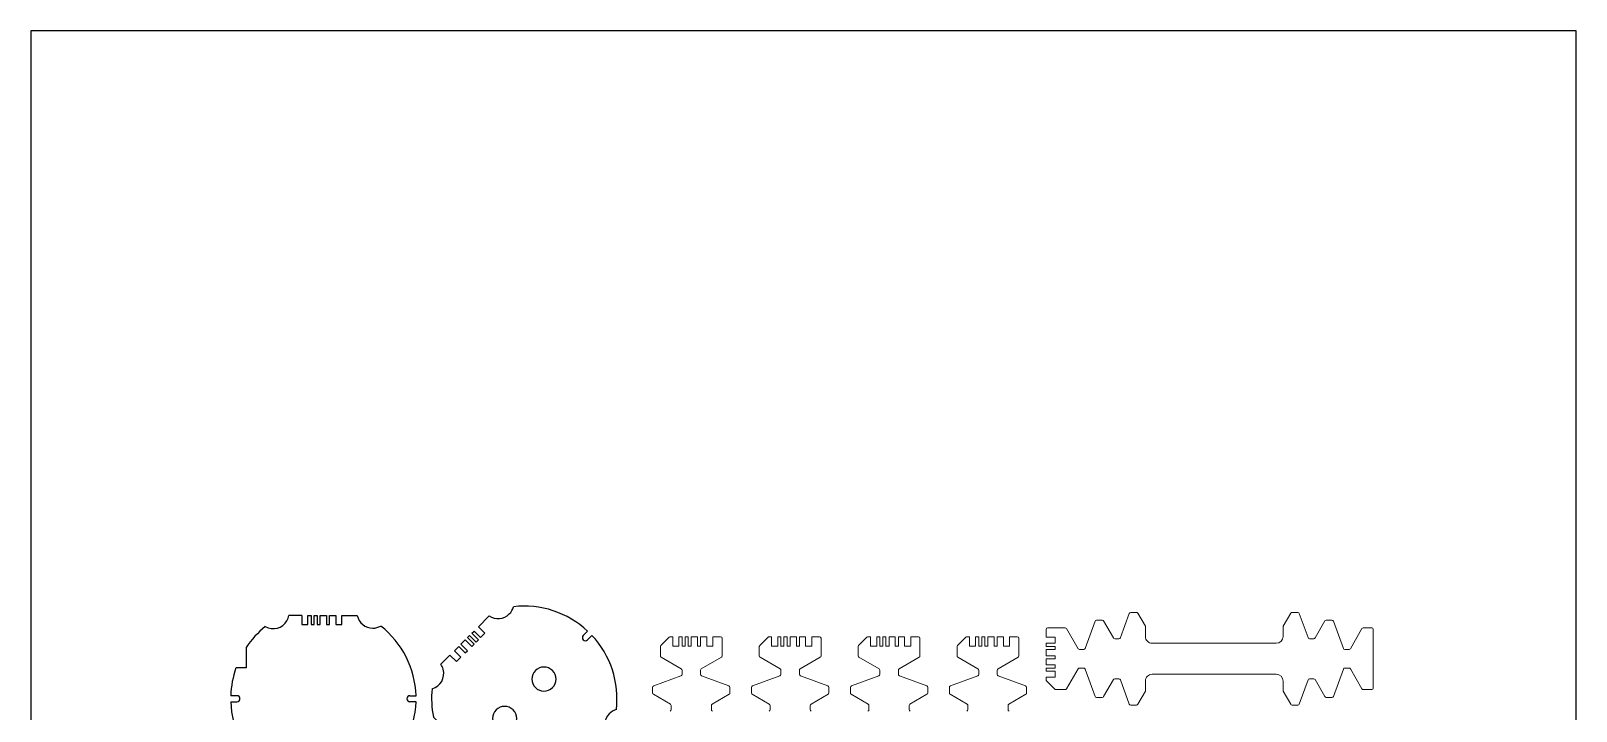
# Model space of a CAD drawing. Extents: x 0 to 1040, y 0 to 600.
# Drawn here: x 0 to 500, y 380 to 600 of the extents above; entities that cross this region are included whole.
import ezdxf

# ---------------------------------------------------------------- set-up
doc = ezdxf.new("R2010")
doc.units = 0
doc.layers.get('0').update_dxf_attribs({"true_color": 0xffffff})
for name, color, linetype, lineweight, true_color in [('High_Quality', 5, 'Continuous', 25, 0x0000ff), ('Medium_Quality', 4, 'Continuous', 25, 0x00ffff), ('Normal_Quality', 3, 'Continuous', 25, 0x00ff00)]:
    doc.layers.add(name, color=color, linetype=linetype, lineweight=lineweight, true_color=true_color)

# ---------------------------------------------------------------- blocks, each defined once
blk = doc.blocks.new('block 13')
at = {"color": 3, "true_color": 0x00ff00}
for p, q in [((-7, 27), (-11.17, 27)), ((6, 27), (10.95, 27)), ((-25, 16.58), (-25, 10)), ((-25, 10), (-28.28, 10)), ((-28, 1), (-29.98, 1)), ((28, 1), (29.98, 1)), ((-29.98, -1), (-28, -1)), ((29.98, -1), (28, -1)), ((-11.17, -27), (10.95, -27))]:
    blk.add_line(p, q, dxfattribs=at)
at = {"color": 5, "true_color": 0x0000ff}
for p, q in [((-7, 27), (-7, 24)), ((-5, 24), (-5, 27)), ((-5, 27), (-3, 27)), ((-3, 27), (-3, 24)), ((-2, 24), (-2, 27)), ((-2, 27), (0, 27)), ((0, 27), (0, 24)), ((1, 24), (1, 27)), ((1, 27), (2, 27)), ((2, 27), (2, 24)), ((3, 24), (3, 27)), ((3, 27), (4, 27)), ((4, 27), (4, 24)), ((6, 24), (6, 27)), ((-7, 24), (-5, 24)), ((-3, 24), (-2, 24)), ((0, 24), (1, 24)), ((2, 24), (3, 24)), ((4, 24), (6, 24))]:
    blk.add_line(p, q, dxfattribs=at)
at = {"color": 3, "true_color": 0x00ff00}
for centre, radius, start, end in [((-16.25, 27.86), 5.15, 240.3428, 330), ((-16.25, 27.86), 5.15, 330, 350.4277), ((16, 28), 5.15, 191.1965, 270), ((0, 0), 30, 128.7972, 146.4427), ((16, 28), 5.15, 270, 300.1674), ((0, 0), 30, 1.9102, 51.713), ((0, 0), 30, 160.5288, 178.0898), ((-28, 0), 1, 0, 90), ((-28, 0), 1, 270, 0), ((28, 0), 1, 90, 270), ((0, 0), 30, 181.9102, 231.2028), ((0, 0), 30, 308.287, 358.0898), ((-16.25, -27.86), 5.15, 30, 119.6572), ((16, -28), 5.15, 90, 168.8035), ((16, -28), 5.15, 59.8326, 90), ((-16.25, -27.86), 5.15, 9.5723, 30)]:
    blk.add_arc(centre, radius, start, end, dxfattribs=at)
at = {"color": 5, "true_color": 0x0000ff}
for centre, start, end in [((-9, 0), 90, 270), ((-9, 0), 270, 90), ((9, 0), 90, 270), ((9, 0), 270, 90)]:
    blk.add_arc(centre, 3.9, start, end, dxfattribs=at)
blk = doc.blocks.new('block 14')
at = {"color": 3, "true_color": 0x00ff00}
for p, q in [((-7, 27), (-11.17, 27)), ((6, 27), (10.95, 27)), ((-25, 16.58), (-25, 10)), ((-25, 10), (-28.28, 10)), ((-28, 1), (-29.98, 1)), ((28, 1), (29.98, 1)), ((-29.98, -1), (-28, -1)), ((29.98, -1), (28, -1)), ((-11.17, -27), (10.95, -27))]:
    blk.add_line(p, q, dxfattribs=at)
at = {"color": 5, "true_color": 0x0000ff}
for p, q in [((-7, 27), (-7, 24)), ((-5, 24), (-5, 27)), ((-5, 27), (-4, 27)), ((-4, 27), (-4, 24)), ((-3, 24), (-3, 27)), ((-3, 27), (-2, 27)), ((-2, 27), (-2, 24)), ((-1, 24), (-1, 27)), ((-1, 27), (1, 27)), ((1, 27), (1, 24)), ((2, 24), (2, 27)), ((2, 27), (4, 27)), ((4, 27), (4, 24)), ((6, 24), (6, 27)), ((-7, 24), (-5, 24)), ((-4, 24), (-3, 24)), ((-2, 24), (-1, 24)), ((1, 24), (2, 24)), ((4, 24), (6, 24))]:
    blk.add_line(p, q, dxfattribs=at)
at = {"color": 3, "true_color": 0x00ff00}
for centre, radius, start, end in [((-16.25, 27.86), 5.15, 240.3428, 330), ((-16.25, 27.86), 5.15, 330, 350.4277), ((16, 28), 5.15, 191.1965, 270), ((0, 0), 30, 128.7972, 146.4427), ((16, 28), 5.15, 270, 300.1674), ((0, 0), 30, 1.9102, 51.713), ((0, 0), 30, 160.5288, 178.0898), ((-28, 0), 1, 0, 90), ((-28, 0), 1, 270, 0), ((28, 0), 1, 90, 270), ((0, 0), 30, 181.9102, 231.2028), ((0, 0), 30, 308.287, 358.0898), ((-16.25, -27.86), 5.15, 30, 119.6572), ((16, -28), 5.15, 90, 168.8035), ((16, -28), 5.15, 59.8326, 90), ((-16.25, -27.86), 5.15, 9.5723, 30)]:
    blk.add_arc(centre, radius, start, end, dxfattribs=at)

msp = doc.modelspace()

# ---------------------------------------------------------------- linework, layer by layer
at = {"color": 0, "linetype": 'Continuous'}
for p, q in [((500, 600), (0, 600)), ((0, 600), (0, 0)), ((500, 0), (500, 600))]:
    msp.add_line(p, q, dxfattribs=at)
at = {"layer": 'High_Quality', "color": 5, "lineweight": 13, "true_color": 0x0000ff}
for p, q in [((207.69, 403.84), (207.69, 400.84)), ((207.69, 400.84), (209.69, 400.84)), ((209.69, 400.84), (209.69, 403.84)), ((209.69, 403.84), (210.69, 403.84)), ((210.69, 403.84), (210.69, 400.84)), ((210.69, 400.84), (211.69, 400.84)), ((211.69, 400.84), (211.69, 403.84)), ((211.69, 403.84), (212.69, 403.84)), ((212.69, 403.84), (212.69, 400.84)), ((212.69, 400.84), (213.69, 400.84)), ((213.69, 400.84), (213.69, 403.84)), ((213.69, 403.84), (215.69, 403.84)), ((215.69, 403.84), (215.69, 400.84)), ((215.69, 400.84), (216.69, 400.84)), ((216.69, 400.84), (216.69, 403.84)), ((216.69, 403.84), (218.69, 403.84)), ((218.69, 403.84), (218.69, 400.84)), ((218.69, 400.84), (220.69, 400.84)), ((220.69, 400.84), (220.69, 403.84)), ((239.69, 403.84), (239.69, 400.84)), ((239.69, 400.84), (241.69, 400.84)), ((241.69, 400.84), (241.69, 403.84)), ((241.69, 403.84), (242.69, 403.84)), ((242.69, 403.84), (242.69, 400.84)), ((242.69, 400.84), (243.69, 400.84)), ((243.69, 400.84), (243.69, 403.84)), ((243.69, 403.84), (244.69, 403.84)), ((244.69, 403.84), (244.69, 400.84)), ((244.69, 400.84), (245.69, 400.84)), ((245.69, 400.84), (245.69, 403.84)), ((245.69, 403.84), (247.69, 403.84)), ((247.69, 403.84), (247.69, 400.84)), ((247.69, 400.84), (248.69, 400.84)), ((248.69, 400.84), (248.69, 403.84)), ((248.69, 403.84), (250.69, 403.84)), ((250.69, 403.84), (250.69, 400.84)), ((250.69, 400.84), (252.69, 400.84)), ((252.69, 400.84), (252.69, 403.84)), ((271.69, 403.84), (271.69, 400.84)), ((271.69, 400.84), (273.69, 400.84)), ((273.69, 400.84), (273.69, 403.84)), ((273.69, 403.84), (274.69, 403.84)), ((274.69, 403.84), (274.69, 400.84)), ((274.69, 400.84), (275.69, 400.84)), ((275.69, 400.84), (275.69, 403.84)), ((275.69, 403.84), (276.69, 403.84)), ((276.69, 403.84), (276.69, 400.84)), ((276.69, 400.84), (277.69, 400.84)), ((277.69, 400.84), (277.69, 403.84)), ((277.69, 403.84), (279.69, 403.84)), ((279.69, 403.84), (279.69, 400.84)), ((279.69, 400.84), (280.69, 400.84)), ((280.69, 400.84), (280.69, 403.84)), ((280.69, 403.84), (282.69, 403.84)), ((282.69, 403.84), (282.69, 400.84)), ((282.69, 400.84), (284.69, 400.84)), ((284.69, 400.84), (284.69, 403.84)), ((303.69, 403.84), (303.69, 400.84)), ((303.69, 400.84), (305.69, 400.84)), ((305.69, 400.84), (305.69, 403.84)), ((305.69, 403.84), (306.69, 403.84)), ((306.69, 403.84), (306.69, 400.84)), ((306.69, 400.84), (307.69, 400.84)), ((307.69, 400.84), (307.69, 403.84)), ((307.69, 403.84), (308.69, 403.84)), ((308.69, 403.84), (308.69, 400.84)), ((308.69, 400.84), (309.69, 400.84)), ((309.69, 400.84), (309.69, 403.84)), ((309.69, 403.84), (311.69, 403.84)), ((311.69, 403.84), (311.69, 400.84)), ((311.69, 400.84), (312.69, 400.84)), ((312.69, 400.84), (312.69, 403.84)), ((312.69, 403.84), (314.69, 403.84)), ((314.69, 403.84), (314.69, 400.84)), ((314.69, 400.84), (316.69, 400.84)), ((316.69, 400.84), (316.69, 403.84))]:
    msp.add_line(p, q, dxfattribs=at)
at = {"layer": 'High_Quality', "lineweight": 13}
for p, q in [((331.47, 403.71), (328.47, 403.71)), ((328.47, 400.71), (328.47, 401.71)), ((328.47, 401.71), (331.47, 401.71)), ((331.47, 400.71), (328.47, 400.71)), ((331.47, 401.71), (331.47, 403.71)), ((331.47, 399.71), (331.47, 400.71)), ((328.47, 397.71), (328.47, 399.71)), ((328.47, 399.71), (331.47, 399.71)), ((331.47, 397.71), (328.47, 397.71)), ((328.47, 394.71), (328.47, 396.71)), ((328.47, 396.71), (331.47, 396.71)), ((331.47, 396.71), (331.47, 397.71)), ((331.47, 394.71), (328.47, 394.71)), ((328.47, 392.71), (328.47, 393.71)), ((328.47, 393.71), (331.47, 393.71)), ((331.47, 392.71), (328.47, 392.71)), ((328.47, 390.71), (331.47, 390.71)), ((331.47, 393.71), (331.47, 394.71)), ((331.47, 390.71), (331.47, 392.71))]:
    msp.add_line(p, q, dxfattribs=at)
at = {"layer": 'High_Quality', "color": 5, "linetype": 'Continuous', "lineweight": 13, "true_color": 0x0000ff}
for p, q in [((362.87, 401.71), (402.95, 401.72)), ((362.87, 391.71), (402.95, 391.7))]:
    msp.add_line(p, q, dxfattribs=at)
for centre, start, end in [((362.87, 403.96), 180, 270.0135), ((402.95, 403.97), 270.0135, 0), ((362.87, 389.46), 89.9865, 180), ((402.95, 389.45), 0, 89.9865)]:
    msp.add_arc(centre, 2.25, start, end, dxfattribs=at)
at = {"layer": 'Medium_Quality', "color": 4, "linetype": 'Continuous', "lineweight": 13, "true_color": 0x00ffff}
for p, q in [((358.17, 411.46), (360.62, 407.21)), ((407.65, 411.46), (405.2, 407.21)), ((335.11, 406.46), (338.86, 399.96)), ((347.11, 408.96), (350.28, 403.46)), ((360.62, 407.21), (360.62, 403.96)), ((405.2, 407.21), (405.2, 403.97)), ((418.71, 408.96), (415.53, 403.46)), ((430.71, 406.46), (426.96, 399.96)), ((203.94, 397.2), (210.44, 393.44)), ((223.44, 397.2), (216.94, 393.44)), ((235.94, 397.2), (242.44, 393.44)), ((255.44, 397.2), (248.94, 393.44)), ((267.94, 397.2), (274.44, 393.44)), ((287.44, 397.2), (280.94, 393.44)), ((299.94, 397.2), (306.44, 393.44)), ((319.44, 397.2), (312.94, 393.44)), ((335.11, 386.96), (338.86, 393.46)), ((430.71, 386.96), (426.96, 393.46)), ((201.44, 385.2), (206.94, 382.02)), ((225.94, 385.2), (220.44, 382.02)), ((233.44, 385.2), (238.94, 382.02)), ((257.94, 385.2), (252.44, 382.02)), ((265.44, 385.2), (270.94, 382.02)), ((289.94, 385.2), (284.44, 382.02)), ((297.44, 385.2), (302.94, 382.02)), ((321.94, 385.2), (316.44, 382.02)), ((347.11, 384.46), (350.28, 389.96)), ((358.17, 381.96), (360.62, 386.21)), ((360.62, 386.21), (360.62, 389.46)), ((405.2, 386.21), (405.2, 389.45)), ((407.65, 381.96), (405.2, 386.21)), ((418.71, 384.46), (415.53, 389.96))]:
    msp.add_line(p, q, dxfattribs=at)
at = {"layer": 'Normal_Quality', "color": 3, "linetype": 'Continuous', "lineweight": 13, "true_color": 0x00ff00}
for p, q in [((352.55, 403.54), (355.4, 411.38)), ((355.87, 411.71), (357.73, 411.71)), ((409.95, 411.71), (408.09, 411.71)), ((413.27, 403.54), (410.42, 411.38)), ((328.97, 406.71), (334.68, 406.71)), ((341.13, 400.04), (344.35, 408.88)), ((344.82, 409.21), (346.68, 409.21)), ((421, 409.21), (419.14, 409.21)), ((424.69, 400.04), (421.47, 408.88)), ((433.85, 406.71), (431.14, 406.71)), ((434.35, 406.21), (434.35, 387.21)), ((203.69, 400.63), (203.69, 397.63)), ((223.69, 403.34), (223.69, 397.63)), ((235.69, 400.63), (235.69, 397.63)), ((255.69, 403.34), (255.69, 397.63)), ((267.69, 400.63), (267.69, 397.63)), ((287.69, 403.34), (287.69, 397.63)), ((299.69, 400.63), (299.69, 397.63)), ((319.69, 403.34), (319.69, 397.63)), ((350.72, 403.21), (352.08, 403.21)), ((415.1, 403.21), (413.74, 403.21)), ((339.3, 399.71), (340.66, 399.71)), ((426.52, 399.71), (425.16, 399.71)), ((210.36, 391.18), (201.52, 387.96)), ((210.69, 393.01), (210.69, 391.65)), ((216.69, 393.01), (216.69, 391.65)), ((217.02, 391.18), (225.86, 387.96)), ((242.36, 391.18), (233.52, 387.96)), ((242.69, 393.01), (242.69, 391.65)), ((248.69, 393.01), (248.69, 391.65)), ((249.02, 391.18), (257.86, 387.96)), ((274.36, 391.18), (265.52, 387.96)), ((274.69, 393.01), (274.69, 391.65)), ((280.69, 393.01), (280.69, 391.65)), ((281.02, 391.18), (289.86, 387.96)), ((306.36, 391.18), (297.52, 387.96)), ((306.69, 393.01), (306.69, 391.65)), ((312.69, 393.01), (312.69, 391.65)), ((313.02, 391.18), (321.86, 387.96)), ((339.3, 393.71), (340.66, 393.71)), ((341.13, 393.38), (344.35, 384.54)), ((350.72, 390.21), (352.08, 390.21)), ((415.1, 390.21), (413.74, 390.21)), ((424.69, 393.38), (421.47, 384.54)), ((426.52, 393.71), (425.16, 393.71)), ((201.19, 387.49), (201.19, 385.63)), ((226.19, 387.49), (226.19, 385.63)), ((233.19, 387.49), (233.19, 385.63)), ((258.19, 387.49), (258.19, 385.63)), ((265.19, 387.49), (265.19, 385.63)), ((290.19, 387.49), (290.19, 385.63)), ((297.19, 387.49), (297.19, 385.63)), ((322.19, 387.49), (322.19, 385.63)), ((331.67, 386.71), (334.68, 386.71)), ((352.55, 389.88), (355.4, 382.04)), ((413.27, 389.88), (410.42, 382.04)), ((433.85, 386.71), (431.14, 386.71)), ((207.19, 381.59), (207.19, 380.23)), ((220.19, 381.59), (220.19, 380.23)), ((239.19, 381.59), (239.19, 380.23)), ((252.19, 381.59), (252.19, 380.23)), ((271.19, 381.59), (271.19, 380.23)), ((284.19, 381.59), (284.19, 380.23)), ((303.19, 381.59), (303.19, 380.23)), ((316.19, 381.59), (316.19, 380.23)), ((344.82, 384.21), (346.68, 384.21)), ((355.87, 381.71), (357.73, 381.71)), ((409.95, 381.71), (408.09, 381.71)), ((421, 384.21), (419.14, 384.21))]:
    msp.add_line(p, q, dxfattribs=at)
at = {"layer": 'Normal_Quality', "color": 3, "lineweight": 13, "true_color": 0x00ff00}
for p, q in [((328.47, 403.71), (328.47, 406.21)), ((203.84, 400.99), (206.54, 403.7)), ((206.9, 403.84), (207.69, 403.84)), ((220.69, 403.84), (223.19, 403.84)), ((235.84, 400.99), (238.54, 403.7)), ((238.9, 403.84), (239.69, 403.84)), ((252.69, 403.84), (255.19, 403.84)), ((267.84, 400.99), (270.54, 403.7)), ((270.9, 403.84), (271.69, 403.84)), ((284.69, 403.84), (287.19, 403.84)), ((299.84, 400.99), (302.54, 403.7)), ((302.9, 403.84), (303.69, 403.84)), ((316.69, 403.84), (319.19, 403.84)), ((328.47, 389.91), (328.47, 390.71)), ((331.32, 386.85), (328.61, 389.56))]:
    msp.add_line(p, q, dxfattribs=at)
at = {"layer": 'Normal_Quality', "color": 3, "linetype": 'Continuous', "lineweight": 13, "true_color": 0x00ff00}
for centre, start, end in [((355.87, 411.21), 90, 160), ((357.73, 411.21), 30, 90), ((408.09, 411.21), 90, 150), ((409.95, 411.21), 20, 90), ((334.68, 406.21), 30, 90), ((344.82, 408.71), 90, 160), ((346.68, 408.71), 30, 90), ((419.14, 408.71), 90, 150), ((421, 408.71), 20, 90), ((431.14, 406.21), 90, 150), ((433.85, 406.21), 0, 90), ((340.66, 400.21), 270, 340), ((350.72, 403.71), 210, 270), ((352.08, 403.71), 270, 340), ((413.74, 403.71), 200, 270), ((415.1, 403.71), 270, 330), ((425.16, 400.21), 200, 270), ((204.19, 397.63), 180, 240), ((223.19, 397.63), 300, 0), ((236.19, 397.63), 180, 240), ((255.19, 397.63), 300, 0), ((268.19, 397.63), 180, 240), ((287.19, 397.63), 300, 0), ((300.19, 397.63), 180, 240), ((319.19, 397.63), 300, 0), ((339.3, 400.21), 210, 270), ((426.52, 400.21), 270, 330), ((210.19, 391.65), 290, 0), ((210.19, 393.01), 0, 60), ((217.19, 393.01), 120, 180), ((217.19, 391.65), 180, 250), ((242.19, 391.65), 290, 0), ((242.19, 393.01), 0, 60), ((249.19, 393.01), 120, 180), ((249.19, 391.65), 180, 250), ((274.19, 391.65), 290, 0), ((274.19, 393.01), 0, 60), ((281.19, 393.01), 120, 180), ((281.19, 391.65), 180, 250), ((306.19, 391.65), 290, 0), ((306.19, 393.01), 0, 60), ((313.19, 393.01), 120, 180), ((313.19, 391.65), 180, 250), ((339.3, 393.21), 90, 150), ((340.66, 393.21), 20, 90), ((350.72, 389.71), 90, 150), ((352.08, 389.71), 20, 90), ((413.74, 389.71), 90, 160), ((415.1, 389.71), 30, 90), ((425.16, 393.21), 90, 160), ((426.52, 393.21), 30, 90), ((201.69, 387.49), 110, 180), ((201.69, 385.63), 180, 240), ((225.69, 387.49), 0, 70), ((225.69, 385.63), 300, 0), ((233.69, 387.49), 110, 180), ((233.69, 385.63), 180, 240), ((257.69, 387.49), 0, 70), ((257.69, 385.63), 300, 0), ((265.69, 387.49), 110, 180), ((265.69, 385.63), 180, 240), ((289.69, 387.49), 0, 70), ((289.69, 385.63), 300, 0), ((297.69, 387.49), 110, 180), ((297.69, 385.63), 180, 240), ((321.69, 387.49), 0, 70), ((321.69, 385.63), 300, 0), ((334.68, 387.21), 270, 330), ((431.14, 387.21), 210, 270), ((433.85, 387.21), 270, 0), ((206.69, 380.23), 290, 0), ((206.69, 381.59), 0, 60), ((220.69, 381.59), 120, 180), ((220.69, 380.23), 180, 250), ((238.69, 380.23), 290, 0), ((238.69, 381.59), 0, 60), ((252.69, 381.59), 120, 180), ((252.69, 380.23), 180, 250), ((270.69, 380.23), 290, 0), ((270.69, 381.59), 0, 60), ((284.69, 381.59), 120, 180), ((284.69, 380.23), 180, 250), ((302.69, 380.23), 290, 0), ((302.69, 381.59), 0, 60), ((316.69, 381.59), 120, 180), ((316.69, 380.23), 180, 250), ((344.82, 384.71), 200, 270), ((346.68, 384.71), 270, 330), ((355.87, 382.21), 200, 270), ((357.73, 382.21), 270, 330), ((408.09, 382.21), 210, 270), ((409.95, 382.21), 270, 340), ((419.14, 384.71), 210, 270), ((421, 384.71), 270, 340)]:
    msp.add_arc(centre, 0.5, start, end, dxfattribs=at)
at = {"layer": 'Normal_Quality', "color": 3, "lineweight": 13, "true_color": 0x00ff00}
for centre, start, end in [((328.97, 406.21), 90, 180), ((204.19, 400.63), 135, 180), ((206.9, 403.34), 90, 135), ((223.19, 403.34), 0, 90), ((236.19, 400.63), 135, 180), ((238.9, 403.34), 90, 135), ((255.19, 403.34), 0, 90), ((268.19, 400.63), 135, 180), ((270.9, 403.34), 90, 135), ((287.19, 403.34), 0, 90), ((300.19, 400.63), 135, 180), ((302.9, 403.34), 90, 135), ((319.19, 403.34), 0, 90), ((328.97, 389.91), 180, 225), ((331.67, 387.21), 225, 270)]:
    msp.add_arc(centre, 0.5, start, end, dxfattribs=at)

# ---------------------------------------------------------------- block references
at = {"rotation": 45}
msp.add_blockref('block 13', (159.65, 383.75), dxfattribs=at)
msp.add_blockref('block 14', (94.65, 383.75))

doc.saveas('drawing.dxf')
